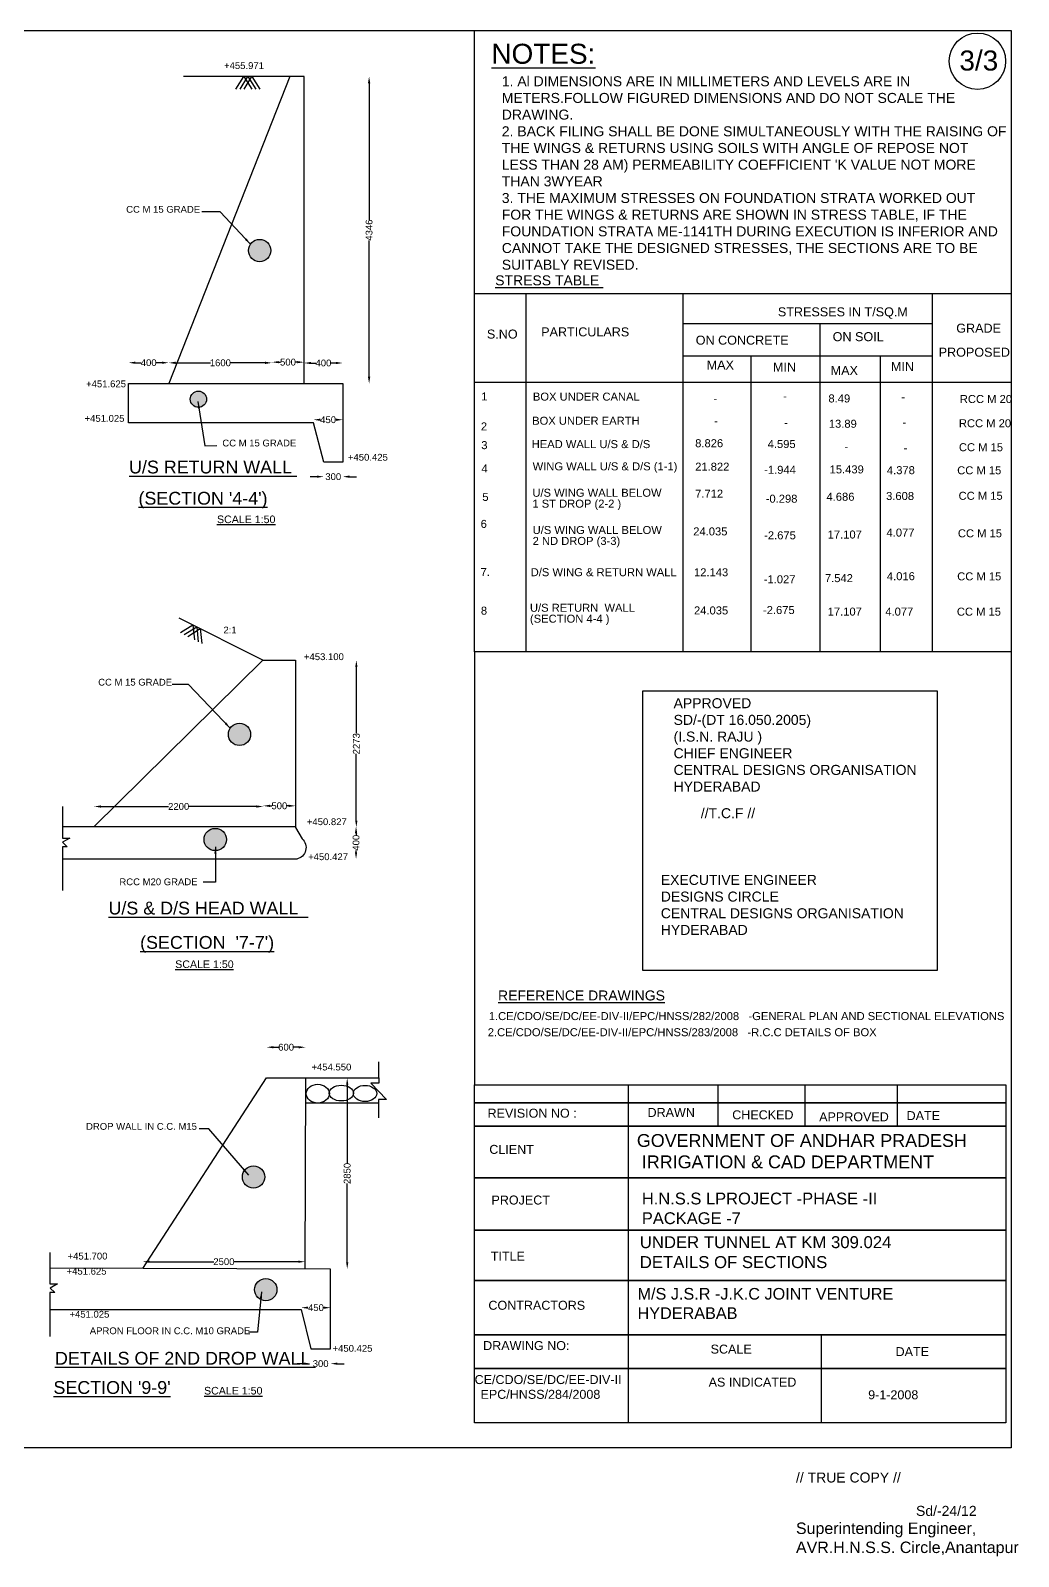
# Model space of a CAD drawing. Header units: millimetres. Extents: x 2127472 to 2247473, y 45588589 to 45692451.
# Drawn here: x 2151439 to 2176129, y 45588589 to 45626723 of the extents above; entities that cross this region are included whole.
import ezdxf

# ---------------------------------------------------------------- set-up
doc = ezdxf.new("R2010")
doc.units = ezdxf.units.MM
doc.header["$MEASUREMENT"] = 0
doc.header["$PDMODE"] = 32
doc.header["$PDSIZE"] = 300
for name, color, linetype in [('DIMENSIONS', 7, 'Continuous'), ('DRAWING', 2, 'Continuous'), ('TEXT', 7, 'Continuous')]:
    doc.layers.add(name, color=color, linetype=linetype)
doc.styles.get("Standard").update_dxf_attribs({"font": 'arial.ttf', "height": 170})
doc.dimstyles.get("Standard").update_dxf_attribs({"dimtxt": 170, "dimasz": 170, "dimexe": 0.18, "dimexo": 0.0625, "dimgap": 0.09, "dimtad": 0, "dimdec": 0, "dimzin": 0, "dimdsep": 46, "dimtxsty": 'Standard', "dimcen": 0.09, "dimse1": 1, "dimse2": 1, "dimadec": 0, "dimazin": 0, "dimtfac": 1, "dimtdec": 0, "dimtofl": 0, "dimtmove": 0, "dimatfit": 3, "dimfxl": 1, "dimtolj": 1, "dimtzin": 0, "dimarcsym": 0})
pattern_1 = [(50, (0, 0), (35.86300913, -3.13760675), [3.75, -41.25]), (355, (0, 0), (-6.93756668, 37.609606685), [3, -33]), (100.4514, (2.99, -0.26), (28.925469086, 34.471977103), [3.1870095, -35.0571056]), (46.1842, (0, 10), (53.36205243, -8.275950716), [5.625, -61.875]), (96.6356, (4.447, 9.31), (46.73313528, 48.705893545), [4.7805144, -52.58565]), (351.1842, (0, 10), (46.73309726, 48.705930046), [4.5, -49.5]), (21, (5, 7.5), (29.845352606, -20.130944533), [3.75, -41.25]), (326, (5, 7.5), (12.165766596, 36.257502252), [3, -33]), (71.4514, (7.487, 5.822), (42.01113143, 16.126524835), [3.1870095, -35.0571056]), (37.5, (0, 0), (0.607992766, 16.6446926916), [0, -32.6, 0, -33.5, 0, -33.125]), (7.5, (0, 0), (13.153476872, 19.720585594), [0, -19.1, 0, -31.85, 0, -12.625]), (327.5, (-11.15, 0), (26.6911218086, -1.1277435867), [0, -12.5, 0, -39, 0, -51.75]), (317.5, (-16.15, 0), (29.159308467, 5.005249117), [0, -16.25, 0, -25.9, 0, -36.75])]

# ---------------------------------------------------------------- blocks, each defined once
blk = doc.blocks.new('*D66')
at = {"layer": 'Defpoints', "color": 0, "transparency": 16777216}
for p in [(2158510, 45616923), (2159242, 45616996), (2159242, 45616923)]:
    blk.add_point(p, dxfattribs=at)
at = {"layer": 'DIMENSIONS', "color": 0, "lineweight": -2, "transparency": 16777216}
for p, q in [((2158680, 45616996), (2158685, 45616996)), ((2159072, 45616996), (2159067, 45616996))]:
    blk.add_line(p, q, dxfattribs=at)
at = {"layer": 'DIMENSIONS', "color": 0, "transparency": 16777216}
for points in [[(2158680, 45617024), (2158680, 45616968), (2158510, 45616996)], [(2159072, 45617024), (2159072, 45616968), (2159242, 45616996)]]:
    blk.add_solid(points, dxfattribs=at)
at = {"layer": 'DIMENSIONS', "color": 0, "transparency": 16777216, "insert": (2158876, 45616996), "char_height": 170, "attachment_point": 5}
blk.add_mtext('\\A1;450', dxfattribs=at)
blk = doc.blocks.new('*D67')
at = {"layer": 'Defpoints', "color": 0, "transparency": 16777216}
for p in [(2158766, 45615938), (2159242, 45615938), (2159242, 45615573)]:
    blk.add_point(p, dxfattribs=at)
at = {"layer": 'DIMENSIONS', "color": 0, "lineweight": -2, "transparency": 16777216}
for p, q in [((2158596, 45615573), (2158426, 45615573)), ((2159412, 45615573), (2159582, 45615573))]:
    blk.add_line(p, q, dxfattribs=at)
at = {"layer": 'DIMENSIONS', "color": 0, "transparency": 16777216}
for points in [[(2158596, 45615602), (2158596, 45615545), (2158766, 45615573)], [(2159412, 45615602), (2159412, 45615545), (2159242, 45615573)]]:
    blk.add_solid(points, dxfattribs=at)
at = {"layer": 'DIMENSIONS', "color": 0, "transparency": 16777216, "insert": (2159004, 45615573), "char_height": 170, "attachment_point": 5}
blk.add_mtext('\\A1;300', dxfattribs=at)
blk = doc.blocks.new('*D68')
at = {"layer": 'Defpoints', "color": 0, "transparency": 16777216}
for p in [(2159242, 45618414), (2158276, 45617899), (2159242, 45617899)]:
    blk.add_point(p, dxfattribs=at)
at = {"layer": 'DIMENSIONS', "color": 0, "lineweight": -2, "transparency": 16777216}
for p, q in [((2158446, 45618414), (2158568, 45618414)), ((2159072, 45618414), (2158950, 45618414))]:
    blk.add_line(p, q, dxfattribs=at)
at = {"layer": 'DIMENSIONS', "color": 0, "transparency": 16777216}
for points in [[(2158446, 45618442), (2158446, 45618386), (2158276, 45618414)], [(2159072, 45618442), (2159072, 45618386), (2159242, 45618414)]]:
    blk.add_solid(points, dxfattribs=at)
at = {"layer": 'DIMENSIONS', "color": 0, "transparency": 16777216, "insert": (2158759, 45618414), "char_height": 170, "attachment_point": 5}
blk.add_mtext('\\A1;400', dxfattribs=at)
blk = doc.blocks.new('*D69')
at = {"layer": 'Defpoints', "color": 0, "transparency": 16777216}
for p in [(2158276, 45618435), (2157471, 45617899), (2158276, 45617899)]:
    blk.add_point(p, dxfattribs=at)
at = {"layer": 'DIMENSIONS', "color": 0, "lineweight": -2, "transparency": 16777216}
for p, q in [((2157641, 45618435), (2157686, 45618435)), ((2158106, 45618435), (2158061, 45618435))]:
    blk.add_line(p, q, dxfattribs=at)
at = {"layer": 'DIMENSIONS', "color": 0, "transparency": 16777216}
for points in [[(2157641, 45618463), (2157641, 45618407), (2157471, 45618435)], [(2158106, 45618463), (2158106, 45618407), (2158276, 45618435)]]:
    blk.add_solid(points, dxfattribs=at)
at = {"layer": 'DIMENSIONS', "color": 0, "transparency": 16777216, "insert": (2157873, 45618435), "char_height": 170, "attachment_point": 5}
blk.add_mtext('\\A1;500', dxfattribs=at)
blk = doc.blocks.new('*D70')
at = {"layer": 'Defpoints', "color": 0, "transparency": 16777216}
for p in [(2154895, 45618418), (2154895, 45617899), (2157471, 45617899)]:
    blk.add_point(p, dxfattribs=at)
at = {"layer": 'DIMENSIONS', "color": 0, "lineweight": -2, "transparency": 16777216}
for p, q in [((2155065, 45618418), (2155938, 45618418)), ((2157301, 45618418), (2156429, 45618418))]:
    blk.add_line(p, q, dxfattribs=at)
at = {"layer": 'DIMENSIONS', "color": 0, "transparency": 16777216}
for points in [[(2155065, 45618447), (2155065, 45618390), (2154895, 45618418)], [(2157301, 45618447), (2157301, 45618390), (2157471, 45618418)]]:
    blk.add_solid(points, dxfattribs=at)
at = {"layer": 'DIMENSIONS', "color": 0, "transparency": 16777216, "insert": (2156183, 45618418), "char_height": 170, "attachment_point": 5}
blk.add_mtext('\\A1;1600', dxfattribs=at)
blk = doc.blocks.new('*D71')
at = {"layer": 'Defpoints', "color": 0, "transparency": 16777216}
for p in [(2153888, 45618421), (2153888, 45617899), (2154895, 45617899)]:
    blk.add_point(p, dxfattribs=at)
at = {"layer": 'DIMENSIONS', "color": 0, "lineweight": -2, "transparency": 16777216}
for p, q in [((2154058, 45618421), (2154201, 45618421)), ((2154725, 45618421), (2154583, 45618421))]:
    blk.add_line(p, q, dxfattribs=at)
at = {"layer": 'DIMENSIONS', "color": 0, "transparency": 16777216}
for points in [[(2154058, 45618449), (2154058, 45618393), (2153888, 45618421)], [(2154725, 45618449), (2154725, 45618393), (2154895, 45618421)]]:
    blk.add_solid(points, dxfattribs=at)
at = {"layer": 'DIMENSIONS', "color": 0, "transparency": 16777216, "insert": (2154392, 45618421), "char_height": 170, "attachment_point": 5}
blk.add_mtext('\\A1;400', dxfattribs=at)
blk = doc.blocks.new('*D72')
at = {"layer": 'Defpoints', "color": 0, "transparency": 16777216}
for p in [(2158276, 45625574), (2159900, 45625574), (2158276, 45617899)]:
    blk.add_point(p, dxfattribs=at)
at = {"layer": 'DIMENSIONS', "color": 0, "lineweight": -2, "transparency": 16777216}
for p, q in [((2159900, 45625404), (2159900, 45621994)), ((2159900, 45618069), (2159900, 45621479))]:
    blk.add_line(p, q, dxfattribs=at)
at = {"layer": 'DIMENSIONS', "color": 0, "transparency": 16777216}
for points in [[(2159872, 45625404), (2159929, 45625404), (2159900, 45625574)], [(2159872, 45618069), (2159929, 45618069), (2159900, 45617899)]]:
    blk.add_solid(points, dxfattribs=at)
at = {"layer": 'DIMENSIONS', "color": 0, "transparency": 16777216, "insert": (2159900, 45621736), "char_height": 170, "attachment_point": 5, "rotation": 90}
blk.add_mtext('\\A1;4346', dxfattribs=at)
blk = doc.blocks.new('*D73')
at = {"layer": 'Defpoints', "color": 0, "transparency": 16777216}
for p in [(2158059, 45607347), (2157254, 45606834), (2158059, 45606810)]:
    blk.add_point(p, dxfattribs=at)
at = {"layer": 'DIMENSIONS', "color": 0, "lineweight": -2, "transparency": 16777216}
for p, q in [((2157424, 45607347), (2157469, 45607347)), ((2157889, 45607347), (2157844, 45607347))]:
    blk.add_line(p, q, dxfattribs=at)
at = {"layer": 'DIMENSIONS', "color": 0, "transparency": 16777216}
for points in [[(2157424, 45607376), (2157424, 45607319), (2157254, 45607347)], [(2157889, 45607376), (2157889, 45607319), (2158059, 45607347)]]:
    blk.add_solid(points, dxfattribs=at)
at = {"layer": 'DIMENSIONS', "color": 0, "transparency": 16777216, "insert": (2157657, 45607347), "char_height": 170, "attachment_point": 5}
blk.add_mtext('\\A1;500', dxfattribs=at)
blk = doc.blocks.new('*D74')
at = {"layer": 'Defpoints', "color": 0, "transparency": 16777216}
for p in [(2153029, 45607331), (2153029, 45606834), (2157254, 45606834)]:
    blk.add_point(p, dxfattribs=at)
at = {"layer": 'DIMENSIONS', "color": 0, "lineweight": -2, "transparency": 16777216}
for p, q in [((2153199, 45607331), (2154886, 45607331)), ((2157084, 45607331), (2155396, 45607331))]:
    blk.add_line(p, q, dxfattribs=at)
at = {"layer": 'DIMENSIONS', "color": 0, "transparency": 16777216}
for points in [[(2153199, 45607359), (2153199, 45607302), (2153029, 45607331)], [(2157084, 45607359), (2157084, 45607302), (2157254, 45607331)]]:
    blk.add_solid(points, dxfattribs=at)
at = {"layer": 'DIMENSIONS', "color": 0, "transparency": 16777216, "insert": (2155141, 45607331), "char_height": 170, "attachment_point": 5}
blk.add_mtext('\\A1;2200', dxfattribs=at)
blk = doc.blocks.new('*D75')
at = {"layer": 'Defpoints', "color": 0, "transparency": 16777216}
for p in [(2158059, 45606834), (2158091, 45606019), (2159574, 45606019)]:
    blk.add_point(p, dxfattribs=at)
at = {"layer": 'DIMENSIONS', "color": 0, "lineweight": -2, "transparency": 16777216}
for p, q in [((2159574, 45606664), (2159574, 45606617)), ((2159574, 45606189), (2159574, 45606235))]:
    blk.add_line(p, q, dxfattribs=at)
at = {"layer": 'DIMENSIONS', "color": 0, "transparency": 16777216}
for points in [[(2159546, 45606664), (2159603, 45606664), (2159574, 45606834)], [(2159546, 45606189), (2159603, 45606189), (2159574, 45606019)]]:
    blk.add_solid(points, dxfattribs=at)
at = {"layer": 'DIMENSIONS', "color": 0, "transparency": 16777216, "insert": (2159574, 45606426), "char_height": 170, "attachment_point": 5, "rotation": 90}
blk.add_mtext('\\A1;400', dxfattribs=at)
blk = doc.blocks.new('*D76')
at = {"layer": 'Defpoints', "color": 0, "transparency": 16777216}
for p in [(2158059, 45610988), (2159581, 45610988), (2158059, 45606810)]:
    blk.add_point(p, dxfattribs=at)
at = {"layer": 'DIMENSIONS', "color": 0, "lineweight": -2, "transparency": 16777216}
for p, q in [((2159581, 45610818), (2159581, 45609154)), ((2159581, 45606980), (2159581, 45608643))]:
    blk.add_line(p, q, dxfattribs=at)
at = {"layer": 'DIMENSIONS', "color": 0, "transparency": 16777216}
for points in [[(2159553, 45610818), (2159610, 45610818), (2159581, 45610988)], [(2159553, 45606980), (2159610, 45606980), (2159581, 45606810)]]:
    blk.add_solid(points, dxfattribs=at)
at = {"layer": 'DIMENSIONS', "color": 0, "transparency": 16777216, "insert": (2159581, 45608899), "char_height": 170, "attachment_point": 5, "rotation": 90}
blk.add_mtext('\\A1;2273', dxfattribs=at)
blk = doc.blocks.new('*D100')
at = {"layer": 'Defpoints', "color": 0, "transparency": 16777216}
for p in [(2158206, 45594763), (2158937, 45594806), (2158937, 45594763)]:
    blk.add_point(p, dxfattribs=at)
at = {"layer": 'DIMENSIONS', "color": 0, "lineweight": -2, "transparency": 16777216}
for p, q in [((2158376, 45594806), (2158381, 45594806)), ((2158767, 45594806), (2158763, 45594806))]:
    blk.add_line(p, q, dxfattribs=at)
at = {"layer": 'DIMENSIONS', "color": 0, "transparency": 16777216}
for points in [[(2158376, 45594835), (2158376, 45594778), (2158206, 45594806)], [(2158767, 45594835), (2158767, 45594778), (2158937, 45594806)]]:
    blk.add_solid(points, dxfattribs=at)
at = {"layer": 'DIMENSIONS', "color": 0, "transparency": 16777216, "insert": (2158572, 45594806), "char_height": 170, "attachment_point": 5}
blk.add_mtext('\\A1;450', dxfattribs=at)
blk = doc.blocks.new('*D101')
at = {"layer": 'Defpoints', "color": 0, "transparency": 16777216}
for p in [(2158441, 45593774), (2158937, 45593774), (2158937, 45593407)]:
    blk.add_point(p, dxfattribs=at)
at = {"layer": 'DIMENSIONS', "color": 0, "lineweight": -2, "transparency": 16777216}
for p, q in [((2158271, 45593407), (2158101, 45593407)), ((2159107, 45593407), (2159277, 45593407))]:
    blk.add_line(p, q, dxfattribs=at)
at = {"layer": 'DIMENSIONS', "color": 0, "transparency": 16777216}
for points in [[(2158271, 45593435), (2158271, 45593379), (2158441, 45593407)], [(2159107, 45593435), (2159107, 45593379), (2158937, 45593407)]]:
    blk.add_solid(points, dxfattribs=at)
at = {"layer": 'DIMENSIONS', "color": 0, "transparency": 16777216, "insert": (2158689, 45593407), "char_height": 170, "attachment_point": 5}
blk.add_mtext('\\A1;300', dxfattribs=at)
blk = doc.blocks.new('*D102')
at = {"layer": 'Defpoints', "color": 0, "transparency": 16777216}
for p in [(2158313, 45600548), (2159353, 45600548), (2158298, 45595773)]:
    blk.add_point(p, dxfattribs=at)
at = {"layer": 'DIMENSIONS', "color": 0, "lineweight": -2, "transparency": 16777216}
for p, q in [((2159353, 45600378), (2159353, 45598416)), ((2159353, 45595943), (2159353, 45597906))]:
    blk.add_line(p, q, dxfattribs=at)
at = {"layer": 'DIMENSIONS', "color": 0, "transparency": 16777216}
for points in [[(2159325, 45600378), (2159382, 45600378), (2159353, 45600548)], [(2159325, 45595943), (2159382, 45595943), (2159353, 45595773)]]:
    blk.add_solid(points, dxfattribs=at)
at = {"layer": 'DIMENSIONS', "color": 0, "transparency": 16777216, "insert": (2159353, 45598161), "char_height": 170, "attachment_point": 5, "rotation": 90}
blk.add_mtext('\\A1;2850', dxfattribs=at)
blk = doc.blocks.new('*D103')
at = {"layer": 'Defpoints', "color": 0, "transparency": 16777216}
for p in [(2154244, 45595955), (2154244, 45595786), (2158298, 45595773)]:
    blk.add_point(p, dxfattribs=at)
at = {"layer": 'DIMENSIONS', "color": 0, "lineweight": -2, "transparency": 16777216}
for p, q in [((2154414, 45595955), (2156016, 45595955)), ((2158128, 45595955), (2156526, 45595955))]:
    blk.add_line(p, q, dxfattribs=at)
at = {"layer": 'DIMENSIONS', "color": 0, "transparency": 16777216}
for points in [[(2154414, 45595983), (2154414, 45595927), (2154244, 45595955)], [(2158128, 45595983), (2158128, 45595927), (2158298, 45595955)]]:
    blk.add_solid(points, dxfattribs=at)
at = {"layer": 'DIMENSIONS', "color": 0, "transparency": 16777216, "insert": (2156271, 45595955), "char_height": 170, "attachment_point": 5}
blk.add_mtext('\\A1;2500', dxfattribs=at)
blk = doc.blocks.new('*D104')
at = {"layer": 'Defpoints', "color": 0, "transparency": 16777216}
for p in [(2157339, 45601315), (2157339, 45600548), (2158313, 45600548)]:
    blk.add_point(p, dxfattribs=at)
at = {"layer": 'DIMENSIONS', "color": 0, "lineweight": -2, "transparency": 16777216}
for p, q in [((2157509, 45601315), (2157638, 45601315)), ((2158143, 45601315), (2158014, 45601315))]:
    blk.add_line(p, q, dxfattribs=at)
at = {"layer": 'DIMENSIONS', "color": 0, "transparency": 16777216}
for points in [[(2157509, 45601343), (2157509, 45601287), (2157339, 45601315)], [(2158143, 45601343), (2158143, 45601287), (2158313, 45601315)]]:
    blk.add_solid(points, dxfattribs=at)
at = {"layer": 'DIMENSIONS', "color": 0, "transparency": 16777216, "insert": (2157826, 45601315), "char_height": 170, "attachment_point": 5}
blk.add_mtext('\\A1;600', dxfattribs=at)

msp = doc.modelspace()

# ---------------------------------------------------------------- hatches: boundary and pattern name
at = {"layer": 'DIMENSIONS'}
h = msp.add_hatch(dxfattribs=at)
h.set_pattern_fill('AR-CONC', color=0, scale=5, style=0)
h.set_pattern_definition(pattern_1)
h.paths.add_polyline_path([(2157443.1, 45621224.6, 1), (2156885.9, 45621224.6, 1)])
h.paths.add_polyline_path([(2155838.1, 45617510.1, 1), (2155431.4, 45617510.1, 1)])
h.paths.add_polyline_path([(2146186.4, 45620700.1, 1), (2145629.2, 45620700.1, 1)])
h.paths.add_polyline_path([(2144944.6, 45617466.3, 1), (2145351.3, 45617466.3, 1)])
h = msp.add_hatch(dxfattribs=at)
h.set_pattern_fill('AR-CONC', color=0, scale=5, style=0)
h.set_pattern_definition(pattern_1)
h.paths.add_polyline_path([(2156382.9, 45609132.5, 1), (2156940.1, 45609132.5, 1)])
h.paths.add_polyline_path([(2156333.6, 45606506.2, 1), (2155776.3, 45606506.2, 1)])
h = msp.add_hatch(dxfattribs=at)
h.set_pattern_fill('AR-CONC', color=0, scale=5, style=0)
h.set_pattern_definition(pattern_1)
h.paths.add_polyline_path([(2145464.6, 45597488.2, 1), (2146021.9, 45597488.2, 1)])
h.paths.add_polyline_path([(2146435, 45594992.3, 1), (2145877.7, 45594992.3, 1)])
h.paths.add_polyline_path([(2157290.7, 45598073, 1), (2156733.5, 45598073, 1)])
h.paths.add_polyline_path([(2157039.6, 45595257.4, 1), (2157596.8, 45595257.4, 1)])

# ---------------------------------------------------------------- linework, layer by layer
at = {"layer": 'DIMENSIONS', "color": 0}
for points in [[(2175942.5, 45591303.8), (2127471.8, 45591303.8), (2127471.8, 45626722.9), (2175942.5, 45626722.9)], [(2162536.9, 45620149.6), (2175942.5, 45620149.6), (2175942.5, 45611194.6), (2162536.9, 45611194.6)]]:
    msp.add_lwpolyline(points, close=True, dxfattribs=at)
at = {"layer": 'DIMENSIONS'}
for points in [[(2162536.9, 45620149.6), (2162536.9, 45626722.9)], [(2162536.9, 45611194.6), (2162536.9, 45600373.2)]]:
    msp.add_lwpolyline(points, dxfattribs=at)
at = {"layer": 'DIMENSIONS', "color": 0}
for points in [[(2163823.4, 45611194.6), (2163823.4, 45620149.6)], [(2167744.8, 45620149.6), (2167744.8, 45611194.6)], [(2173968.4, 45620149.6), (2173968.4, 45611194.6)], [(2167744.8, 45619397.2), (2173968.4, 45619397.2)], [(2171167.6, 45619397.2), (2171167.6, 45611194.6)], [(2173968.4, 45618584.2), (2167744.8, 45618584.2)], [(2169437.1, 45618584.2), (2169437.1, 45611194.6)], [(2172671.4, 45618584.2), (2172671.4, 45611194.6)], [(2162536.9, 45617931.2), (2175942.5, 45617931.2)]]:
    msp.add_lwpolyline(points, dxfattribs=at)
at = {"layer": 'DIMENSIONS'}
msp.add_lwpolyline([(2166744.9, 45610221.8), (2174100.2, 45610221.8), (2174100.2, 45603230.4), (2166744.9, 45603230.4)], close=True, dxfattribs=at)
at = {"layer": 'DIMENSIONS', "color": 0}
msp.add_circle((2175103.1, 45625956.4), 703.6, dxfattribs=at)
at = {"layer": 'DIMENSIONS'}
for centre, major_axis, ratio in [((2158617.4, 45600154.8), (-289, 0), 0.8090907), ((2159207.2, 45600167.9), (-303.4, 0), 0.6450213), ((2159799.6, 45600160), (-291.6, 0), 0.6936942)]:
    msp.add_ellipse(centre, major_axis=major_axis, ratio=ratio, dxfattribs=at)
at = {"layer": 'DRAWING', "color": 0}
for points in [[(2157917.1, 45625574.2), (2154895.5, 45617898.7)], [(2158275.7, 45617898.7), (2158275.7, 45625574.2), (2155259.1, 45625574.2)], [(2156572.1, 45625261), (2156767.4, 45625574.2), (2156966, 45625256.9)], [(2156675.7, 45625261), (2156871, 45625574.2), (2157069.7, 45625256.9)], [(2156777.2, 45625261), (2156972.5, 45625574.2), (2157171.1, 45625256.9)], [(2153888.2, 45617898.7), (2159241.8, 45617898.7), (2159241.8, 45615937.5), (2158766.2, 45615937.5), (2158509.8, 45616922.7), (2153888.2, 45616922.7), (2153888.2, 45617898.7)], [(2152236.3, 45606833.9), (2153028.8, 45606833.9), (2157247.4, 45610987.6), (2155156.9, 45612039.2)], [(2155183, 45611675.4), (2155498.3, 45611867.5), (2155533.1, 45611494.7)], [(2155275.6, 45611628.8), (2155590.9, 45611820.9), (2155625.7, 45611448.2)], [(2155366.3, 45611583.2), (2155681.5, 45611775.3), (2155716.4, 45611402.6)], [(2152236.3, 45607327.1), (2152236.3, 45606537.3), (2152423.4, 45606537.3), (2152239.5, 45606437.2), (2152358.3, 45606322.2), (2152236.3, 45606322.2), (2152236.3, 45605228.4)], [(2153028.8, 45606833.9), (2158059.4, 45606833.9)], [(2154243.8, 45595785.8), (2157338.7, 45600548.3), (2160147.3, 45600548.3), (2160147.3, 45600949.7)], [(2158313.4, 45600548.3), (2158298.2, 45595772.9)], [(2160147.3, 45600548.3), (2160147.3, 45600414.8), (2159943, 45600414.8), (2160333.6, 45600012.6), (2160138.3, 45600012.6), (2160138.3, 45599546.9)], [(2158311.4, 45599923.7), (2160138.3, 45599923.7)], [(2151925.2, 45596188.1), (2151925.2, 45595398.4), (2152112.4, 45595398.4), (2151928.5, 45595298.2), (2152047.3, 45595183.2), (2151925.2, 45595183.2), (2151925.2, 45594089.5)], [(2151925.2, 45594762.6), (2158206.5, 45594762.6), (2158441.2, 45593774), (2158937.4, 45593774), (2158937.4, 45595770.8), (2151925.2, 45595793.2)]]:
    msp.add_lwpolyline(points, dxfattribs=at)
msp.add_lwpolyline([(2157247.4, 45610987.6), (2158059.4, 45610987.6), (2158059.4, 45606810), (2158225.8, 45606524.9, -0.6148832), (2158090.6, 45606019), (2152236.3, 45606019)], format="xyb", dxfattribs=at)
for centre, radius in [((2157164.5, 45621224.6), 278.6), ((2155634.7, 45617510.1), 203.3), ((2156661.5, 45609132.5), 278.6), ((2156054.9, 45606506.2), 278.6), ((2157012.1, 45598073), 278.6), ((2157318.2, 45595257.4), 278.6)]:
    msp.add_circle(centre, radius, dxfattribs=at)
at = {"layer": 'TEXT', "color": 0}
msp.add_lwpolyline([(2175814.3, 45591925.3), (2162536.9, 45591925.3), (2162536.9, 45600373.2), (2175814.3, 45600373.2)], close=True, dxfattribs=at)
for points in [[(2166375.2, 45600373.2), (2166375.2, 45591925.3)], [(2168617.2, 45600373.2), (2168617.2, 45599345.1)], [(2170791.1, 45600373.2), (2170791.1, 45599345.1)], [(2173094.1, 45600373.2), (2173094.1, 45599345.1)], [(2175814.3, 45599924.9), (2162536.9, 45599924.9), (2175814.3, 45599924.9)], [(2175814.3, 45599345.1), (2162536.9, 45599345.1), (2175814.3, 45599345.1)], [(2175814.3, 45598050.5), (2162536.9, 45598050.5), (2175814.3, 45598050.5)], [(2175814.3, 45596743.2), (2162536.9, 45596743.2), (2175814.3, 45596743.2)], [(2175814.3, 45595482.8), (2162536.9, 45595482.8), (2175814.3, 45595482.8)], [(2175814.3, 45594129.7), (2162536.9, 45594129.7), (2175814.3, 45594129.7)], [(2171209.3, 45591925.3), (2171209.3, 45594129.7)], [(2175814.3, 45593289.5), (2162536.9, 45593289.5), (2175814.3, 45593289.5)]]:
    msp.add_lwpolyline(points, dxfattribs=at)

# ---------------------------------------------------------------- texts
at = {"layer": 'DIMENSIONS', "color": 0}
for s, height, p in [('%%USTRESS TABLE ', 250, (2163051.6, 45620354.4)), ('GRADE ', 225, (2174574.1, 45619171.9)), ('ON CONCRETE ', 225, (2168063.1, 45618872.7)), ('ON SOIL ', 225, (2171485.2, 45618959.7)), ('PROPOSED ', 225, (2174134.6, 45618571.5)), ('MAX ', 225, (2168336.9, 45618251)), ('MIN ', 225, (2169991.9, 45618201.3)), ('MAX', 225, (2171435.5, 45618114.3)), ('MIN ', 225, (2172941.2, 45618213.7)), ('BOX UNDER CANAL', 200, (2163993.5, 45617473.8)), ('-', 200, (2168506.8, 45617428.2)), ('-', 200, (2170249.9, 45617486.5)), ('8.49', 200, (2171379.4, 45617428.2)), ('-', 200, (2173200.4, 45617467.1)), ('RCC M 20', 200, (2174663.2, 45617413.8)), ('BOX UNDER EARTH', 200, (2163975.3, 45616871.4)), ('-', 200, (2168526.3, 45616863.9)), ('-', 200, (2170269.4, 45616825)), ('13.89', 200, (2171389.2, 45616795.8)), ('-', 200, (2173229.6, 45616834.7)), ('RCC M 20', 200, (2174640.2, 45616808.1)), ('HEAD WALL U/S & D/S ', 200, (2163963.1, 45616287.3)), ('8.826', 200, (2168049.2, 45616309.3)), ('4.595', 200, (2169860.4, 45616289.9)), ('-', 200, (2171778.7, 45616221.7)), ('CC M 15', 200, (2174640.5, 45616209.3)), ('WING WALL U/S & D/S (1-1)', 200, (2163987.5, 45615731.2)), ('21.822', 200, (2168049.5, 45615723.3)), ('-', 200, (2173258.8, 45616192.6)), ('-1.944', 200, (2169773, 45615645.5)), ('15.439', 200, (2171409, 45615655.2)), ('4.378', 200, (2172840.4, 45615635.8)), ('CC M 15', 200, (2174597.5, 45615632.6)), ('U/S WING WALL BELOW', 200, (2163981.2, 45615071.8)), ('7.712', 200, (2168049.2, 45615049.3)), ('4.686', 200, (2171330.8, 45614971.5)), ('3.608', 200, (2172820.6, 45614991)), ('CC M 15', 200, (2174631.9, 45614995.8)), ('1 ST DROP (2-2 )', 200, (2163981.2, 45614798.7)), ('-0.298', 200, (2169811.7, 45614922.9)), ('2 ND DROP (3-3) ', 200, (2163987.3, 45613867.9)), ('U/S WING WALL BELOW', 200, (2163987.3, 45614140.9)), ('24.035', 200, (2168000.5, 45614105.6)), ('-2.675', 200, (2169772.7, 45614008.3)), ('17.107', 200, (2171360, 45614027.8)), ('4.077', 200, (2172830.4, 45614076.4)), ('CC M 15', 200, (2174614.7, 45614057.7)), ('7.', 200, (2162686.3, 45613091.1)), ('D/S WING & RETURN WALL ', 200, (2163938.7, 45613086.2)), ('12.143', 200, (2168020, 45613084)), ('-1.027', 200, (2169763, 45612908.9)), ('7.542', 200, (2171291.8, 45612938.1)), ('4.016', 200, (2172840.1, 45612986.7)), ('CC M 15', 200, (2174597.5, 45612981.9)), ('8', 200, (2162694, 45612126)), ('(SECTION 4-4 )', 200, (2163920.4, 45611924.8)), ('U/S RETURN  WALL ', 200, (2163920.4, 45612197.9)), ('24.035', 200, (2168020, 45612130.6)), ('-2.675', 200, (2169743.5, 45612140.3)), ('17.107', 200, (2171360, 45612101.4)), ('4.077', 200, (2172801.1, 45612101.4)), ('CC M 15', 200, (2174588.8, 45612100.2)), ('%%UREFERENCE DRAWINGS', 250, (2163122.7, 45602484.1)), ('1.CE/CDO/SE/DC/EE-DIV-II/EPC/HNSS/282/2008   -GENERAL PLAN AND SECTIONAL ELEVATIONS ', 200, (2162891.3, 45601993.2)), ('2.CE/CDO/SE/DC/EE-DIV-II/EPC/HNSS/283/2008   -R.C.C DETAILS OF BOX ', 200, (2162866.1, 45601590.1))]:
    msp.add_text(s, height=height, dxfattribs=at).set_placement(p)
at = {"layer": 'DIMENSIONS', "color": 0, "char_height": 250, "attachment_point": 1}
for s, insert, width in [('APPROVED \\PSD/-(DT 16.050.2005)\\P(I.S.N. RAJU ) \\PCHIEF ENGINEER  \\PCENTRAL DESIGNS ORGANISATION HYDERABAD ', (2167509.8, 45610037.3), 6238.25), ('^I//T.C.F // \\P\\P\\P\\PEXECUTIVE ENGINEER  \\PDESIGNS CIRCLE  \\PCENTRAL DESIGNS ORGANISATION \\PHYDERABAD', (2167189.7, 45607288.6), 6238.25), ('// TRUE COPY //\\P\\P^I^I^ISd/-24/12\\P{\\H1.1429x;Superintending Engineer,\\PAVR.H.N.S.S. Circle,Anantapur }', (2170568.1, 45590687.3), 6458.291)]:
    msp.add_mtext(s, dxfattribs=dict(at, insert=insert, width=width))
at = {"layer": 'TEXT', "color": 0}
for s, height, p in [('%%UNOTES:', 500, (2162955.1, 45625892)), ('3/3', 500, (2174651.9, 45625723.1)), ('+455.971', 170, (2156275.7, 45625760.9)), ('CC M 15 GRADE', 170, (2153829.4, 45622168.9)), ('STRESSES IN T/SQ.M', 225, (2170116.2, 45619579.8)), ('S.NO', 225, (2162843.9, 45619024.7)), ('PARTICULARS ', 225, (2164200.9, 45619079)), ('+451.625', 170, (2152826.8, 45617807.4)), ('1', 200, (2162703.8, 45617478.9)), ('+451.025', 170, (2152789.3, 45616944.7)), ('2', 200, (2162693.1, 45616729.5)), ('CC M 15 GRADE', 170, (2156232.5, 45616328.9)), ('3', 200, (2162703.7, 45616261.2)), ('%%UU/S RETURN WALL ', 320, (2153900.2, 45615653.9)), ('+450.425', 170, (2159371.4, 45615973.4)), ('4', 200, (2162709, 45615678.1)), ("%%U(SECTION '4-4')", 320, (2154136.5, 45614874.5)), ('5', 200, (2162730.5, 45614967.9)), ('%%USCALE 1:50', 190, (2156098.8, 45614412.6)), ('6', 200, (2162687.6, 45614293.5)), ('2:1', 170, (2156258.7, 45611655.9)), ('+453.100', 170, (2158272.1, 45610989)), ('CC M 15 GRADE', 170, (2153129.2, 45610352.4)), ('+450.827', 170, (2158344.8, 45606865.7)), ('+450.427', 170, (2158376.1, 45605990.4)), ('RCC M20 GRADE', 170, (2153660.1, 45605363.9)), ('%%UU/S & D/S HEAD WALL  ', 320, (2153387.6, 45604632.6)), ("%%U(SECTION  '7-7')", 320, (2154177.4, 45603774.8)), ('%%USCALE 1:50', 190, (2155054.9, 45603294.4)), ('+454.550', 170, (2158459, 45600734.9)), ('REVISION NO :', 224.179, (2162860.6, 45599554.7)), ('DRAWN ', 224.18, (2166859, 45599573.5)), ('CHECKED', 224.18, (2168974.9, 45599514)), ('APPROVED', 224.18, (2171147.8, 45599464.3)), ('DATE ', 224.18, (2173333.3, 45599494.1)), ('DROP WALL IN C.C. M15', 170, (2152826.4, 45599251.5)), ('CLIENT ', 224.18, (2162903.9, 45598650.1)), ('PROJECT ', 224.18, (2162958.3, 45597384.7)), ('+451.700', 170, (2152364.6, 45596010.1)), ('TITLE ', 224.18, (2162942.3, 45595981.3)), ('+451.625', 170, (2152341, 45595632.1)), ('CONTRACTORS ', 224.179, (2162881.7, 45594754.4)), ('+451.025', 170, (2152411.9, 45594557.3)), ('APRON FLOOR IN C.C. M10 GRADE', 170, (2152920.4, 45594143.9)), ('+450.425', 170, (2158986.9, 45593704.7)), ('DRAWING NO:', 224.179, (2162750, 45593746.9)), ('SCALE ', 224.18, (2168435, 45593659.1)), ('DATE ', 224.18, (2173057.9, 45593595.7)), ('%%UDETAILS OF 2ND DROP WALL ', 320, (2152049.8, 45593382.5)), ('CE/CDO/SE/DC/EE-DIV-II', 224.179, (2162536.9, 45592897.7)), ('AS INDICATED ', 224.179, (2168385.9, 45592833.7)), ("%%USECTION '9-9'", 320, (2152011.9, 45592652.3)), ('%%USCALE 1:50', 190, (2155774.9, 45592636.9)), ('EPC/HNSS/284/2008', 224.179, (2162684.4, 45592528.6)), ('9-1-2008', 224.18, (2172372.1, 45592517.3))]:
    msp.add_text(s, height=height, dxfattribs=at).set_placement(p)
at = {"layer": 'TEXT', "color": 0, "attachment_point": 1}
for s, insert, char_height, width in [("1. Al DIMENSIONS ARE IN MILLIMETERS AND LEVELS ARE IN METERS.FOLLOW FIGURED DIMENSIONS AND DO NOT SCALE THE DRAWING. \\P2. BACK FILING SHALL BE DONE SIMULTANEOUSLY WITH THE RAISING OF THE WINGS & RETURNS USING SOILS WITH ANGLE OF REPOSE NOT LESS THAN 28 AM) PERMEABILITY COEFFICIENT 'K VALUE NOT MORE THAN 3WYEAR \\P3. THE MAXIMUM STRESSES ON FOUNDATION STRATA WORKED OUT FOR THE WINGS & RETURNS ARE SHOWN IN STRESS TABLE, IF THE FOUNDATION STRATA ME-1141TH DURING EXECUTION IS INFERIOR AND CANNOT TAKE THE DESIGNED STRESSES, THE SECTIONS ARE TO BE SUITABLY REVISED. ", (2163216.2, 45625580), 250, 12594.533), ('GOVERNMENT OF ANDHAR PRADESH  IRRIGATION & CAD DEPARTMENT ', (2166591.8, 45599144.2), 320, 8307.313), ('H.N.S.S LPROJECT -PHASE -II \\PPACKAGE -7', (2166715.8, 45597681.9), 295, 8685.658), ('UNDER TUNNEL AT KM 309.024 DETAILS OF SECTIONS ', (2166664.9, 45596593.1), 298.906, 6288.642), ('M/S J.S.R -J.K.C JOINT VENTURE  HYDERABAB ', (2166608.1, 45595298.7), 290, 6583.544)]:
    msp.add_mtext(s, dxfattribs=dict(at, insert=insert, char_height=char_height, width=width))

# ---------------------------------------------------------------- dimensions: what is measured, and where the dimension line sits
at = {"layer": 'DIMENSIONS', "color": 0}
for base, p1, p2, text, picture, middle in [((2159900.4, 45625574.2), (2158275.7, 45617898.7), (2158275.7, 45625574.2), '4346', '*D72', (2159900.4, 45621736.4)), ((2159581.3, 45610987.6), (2158059.4, 45606810), (2158059.4, 45610987.6), '2273', '*D76', (2159581.3, 45608898.8)), ((2159574.4, 45606019), (2158059.4, 45606833.9), (2158090.6, 45606019), '400', '*D75', (2159574.4, 45606426.4)), ((2159353.3, 45600548.3), (2158298.2, 45595772.9), (2158313.4, 45600548.3), '2850', '*D102', (2159353.3, 45598160.6))]:
    dim = msp.add_linear_dim(base=base, p1=p1, p2=p2, angle=90, text=text, dimstyle='Standard', dxfattribs=at)
    dim.commit()
    dim.dimension.update_dxf_attribs({"geometry": picture, "text_midpoint": middle})
for base, p1, p2, text, picture, middle in [((2153888.2, 45618420.9), (2154895.5, 45617898.7), (2153888.2, 45617898.7), '400', '*D71', (2154391.8, 45618420.9)), ((2154895.5, 45618418.3), (2157471, 45617898.7), (2154895.5, 45617898.7), '1600', '*D70', (2156183.2, 45618418.3)), ((2158275.7, 45618435), (2157471, 45617898.7), (2158275.7, 45617898.7), '500', '*D69', (2157873.3, 45618435)), ((2159241.8, 45618414.1), (2158275.7, 45617898.7), (2159241.8, 45617898.7), '400', '*D68', (2158758.7, 45618414.1)), ((2159241.8, 45616996.1), (2158509.8, 45616922.7), (2159241.8, 45616922.7), '450', '*D66', (2158875.8, 45616996.1)), ((2159241.8, 45615573.4), (2158766.2, 45615937.5), (2159241.8, 45615937.5), '300', '*D67', (2159004, 45615573.4)), ((2153028.8, 45607330.6), (2157254, 45606833.9), (2153028.8, 45606833.9), '2200', '*D74', (2155141.4, 45607330.6)), ((2158059.4, 45607347.5), (2157254, 45606833.9), (2158059.4, 45606810), '500', '*D73', (2157656.7, 45607347.5)), ((2157338.7, 45601314.9), (2158313.4, 45600548.3), (2157338.7, 45600548.3), '600', '*D104', (2157826.1, 45601314.9)), ((2154243.8, 45595955.1), (2158298.2, 45595772.9), (2154243.8, 45595785.8), '2500', '*D103', (2156271, 45595955.1)), ((2158937.4, 45594806.4), (2158206.5, 45594762.6), (2158937.4, 45594762.6), '450', '*D100', (2158572, 45594806.4)), ((2158937.4, 45593407), (2158441.2, 45593774), (2158937.4, 45593774), '300', '*D101', (2158689.3, 45593407))]:
    dim = msp.add_linear_dim(base=base, p1=p1, p2=p2, text=text, dimstyle='Standard', dxfattribs=at)
    dim.commit()
    dim.dimension.update_dxf_attribs({"geometry": picture, "text_midpoint": middle})

# ---------------------------------------------------------------- leaders
for points in [[(2156935.8, 45621383.8), (2156181.6, 45622190.1), (2155716.8, 45622191)], [(2155623.9, 45617450.2), (2155793.2, 45616343.6), (2156092.2, 45616353.6)], [(2156429.8, 45609287.1), (2155386.2, 45610377.8), (2154978.7, 45610380.3)], [(2156059, 45606325.9), (2156061.9, 45605438.9), (2155750, 45605436)], [(2156891.6, 45598114.6), (2155893.5, 45599271.8), (2155652.6, 45599273.7)], [(2157211.8, 45595203.9), (2157108.9, 45594193.9), (2156885.8, 45594194.2)]]:
    msp.add_leader(points, dimstyle='Standard', override={"dimgap": 0.09, "dimtad": 0}, dxfattribs=at)

doc.saveas('drawing.dxf')
